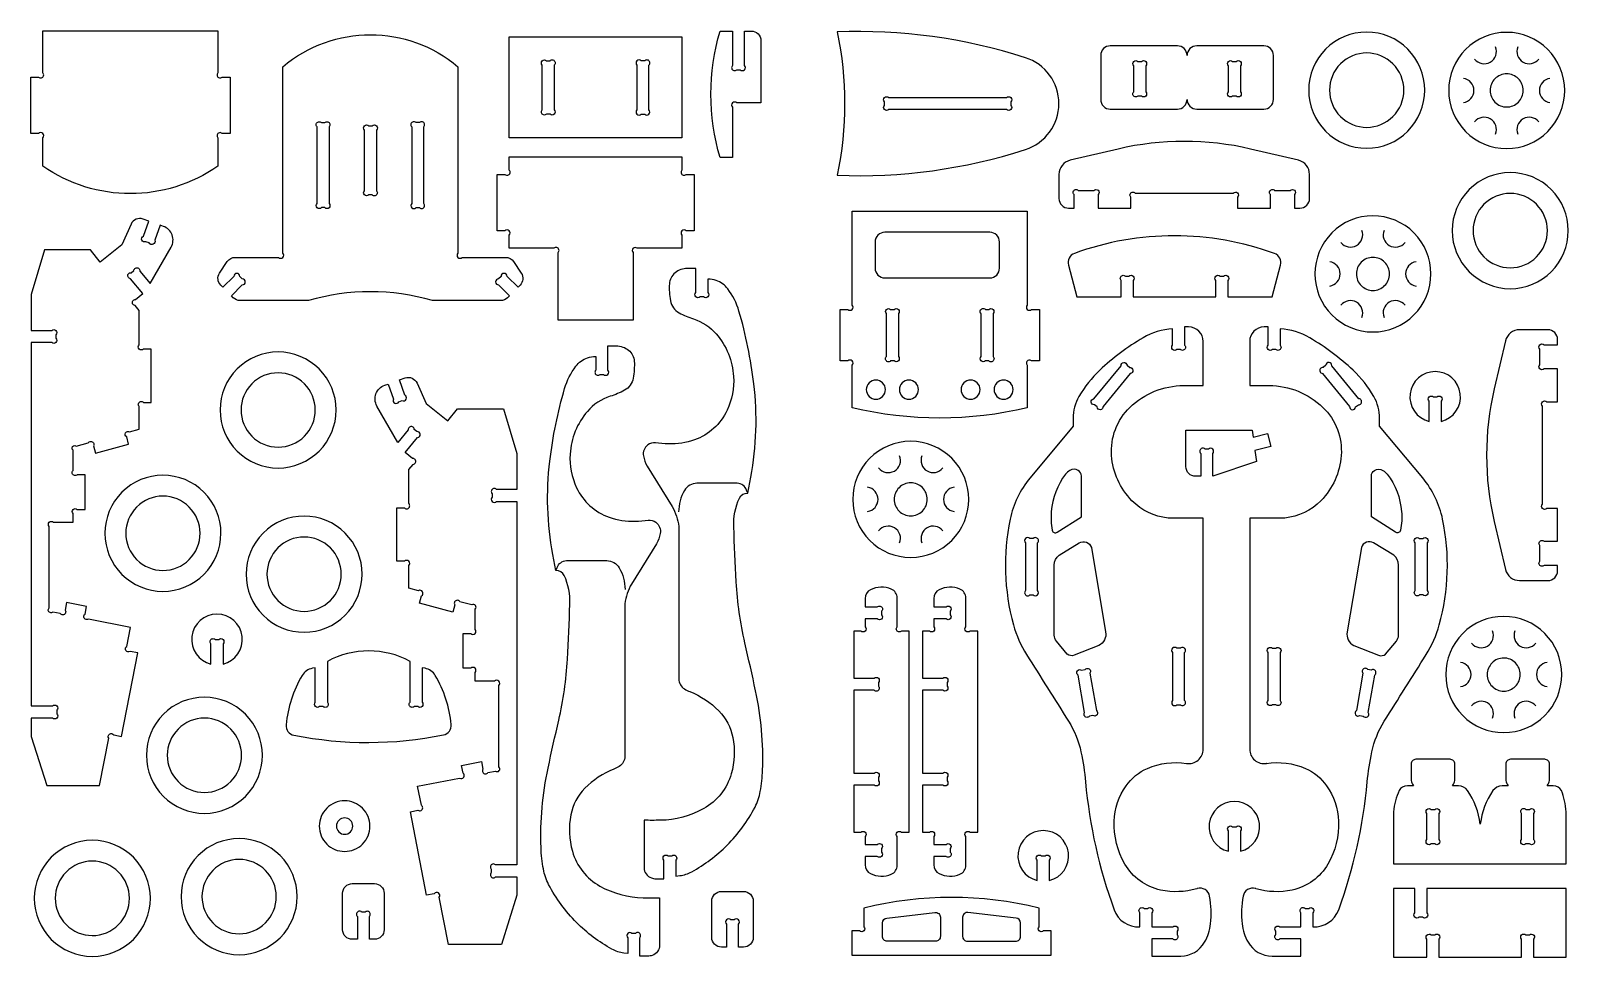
# Model space of a CAD drawing. Extents: x 3582.7 to 3614.6, y 1801.5 to 1820.7.
import ezdxf

# ---------------------------------------------------------------- set-up
doc = ezdxf.new("R2010")
doc.units = 0
doc.header["$MEASUREMENT"] = 0
doc.layers.add('KONTUR', color=20, linetype='CONTINUOUS')

msp = doc.modelspace()

# ---------------------------------------------------------------- linework, layer by layer
at = {"layer": 'KONTUR'}
for points in [[(3586.878, 1818.54), (3586.717, 1818.54, 1), (3586.628, 1818.452), (3586.628, 1817.865, -0.314585), (3582.994, 1817.865), (3582.994, 1818.452, 1), (3582.905, 1818.54), (3582.744, 1818.54), (3582.744, 1819.71), (3582.905, 1819.71, 1), (3582.994, 1819.798), (3582.994, 1820.67), (3586.628, 1820.67), (3586.628, 1819.798, 1), (3586.717, 1819.71), (3586.878, 1819.71)], [(3586.988, 1815.973), (3587.885, 1815.973, 1), (3587.974, 1816.062), (3587.974, 1819.925, -0.363785), (3591.608, 1819.925), (3591.608, 1816.062, 1), (3591.697, 1815.973), (3592.595, 1815.973, -0.249349), (3592.761, 1815.885), (3592.92, 1815.648, -0.359015), (3592.896, 1815.395), (3592.853, 1815.352), (3592.626, 1815.579, 1), (3592.501, 1815.579), (3592.449, 1815.527, 1), (3592.449, 1815.402), (3592.676, 1815.175), (3592.637, 1815.136, -0.198912), (3592.495, 1815.077), (3591.076, 1815.077, 0.143549), (3588.506, 1815.077), (3587.087, 1815.077, -0.198912), (3586.946, 1815.136), (3586.906, 1815.175), (3587.133, 1815.402, 1), (3587.133, 1815.527), (3587.082, 1815.579, 1), (3586.957, 1815.579), (3586.73, 1815.352), (3586.687, 1815.395, -0.359015), (3586.662, 1815.648), (3586.822, 1815.885, -0.249349)], [(3597.892, 1819.175), (3597.391, 1819.175, 1), (3597.303, 1819.086), (3597.303, 1818.041), (3597.046, 1818.041, -0.144164), (3597.046, 1820.665), (3597.303, 1820.665), (3597.303, 1819.952, 1), (3597.391, 1819.863), (3597.464, 1819.863, 1), (3597.553, 1819.952), (3597.553, 1820.665), (3597.692, 1820.665, -0.414214), (3597.892, 1820.465)], [(3603.38, 1820.112, 0.087697), (3599.473, 1820.647, -0.105277), (3599.473, 1817.674, 0.087697), (3603.38, 1818.208, 0.729031)], [(3610.461, 1820.643, 0.414214), (3609.257, 1819.439, 0.414214), (3610.461, 1818.235, 0.414214), (3611.665, 1819.439, 0.414214)], [(3613.365, 1820.637, 0.414214), (3612.162, 1819.433, 0.414214), (3613.365, 1818.229, 0.414214), (3614.569, 1819.433, 0.414214)], [(3606.534, 1820.358), (3605.142, 1820.358, 0.414214), (3604.942, 1820.158), (3604.942, 1819.247, 0.414214), (3605.142, 1819.047), (3606.534, 1819.047, 0.414214), (3606.734, 1819.247, 0.414214), (3606.934, 1819.047), (3608.326, 1819.047, 0.414214), (3608.526, 1819.247), (3608.526, 1820.158, 0.414214), (3608.326, 1820.358), (3606.934, 1820.358, 0.414214), (3606.734, 1820.158, 0.414214)], [(3610.461, 1820.21, 0.414214), (3609.69, 1819.439, 0.414214), (3610.461, 1818.668, 0.414214), (3611.232, 1819.439, 0.414214)], [(3593.606, 1819.959), (3593.606, 1819.03, -1), (3593.517, 1818.941), (3593.444, 1818.941, -1), (3593.356, 1819.03), (3593.356, 1819.959, -1), (3593.444, 1820.048), (3593.517, 1820.048, -1)], [(3595.32, 1819.959), (3595.32, 1819.03, 1), (3595.409, 1818.941), (3595.482, 1818.941, 1), (3595.57, 1819.03), (3595.57, 1819.959, 1), (3595.482, 1820.048), (3595.409, 1820.048, 1)], [(3605.877, 1819.946), (3605.877, 1819.405, -1), (3605.788, 1819.317), (3605.715, 1819.317, -1), (3605.627, 1819.405), (3605.627, 1819.946, -1), (3605.715, 1820.035), (3605.788, 1820.035, -1)], [(3607.841, 1819.946), (3607.841, 1819.405, -1), (3607.753, 1819.317), (3607.68, 1819.317, -1), (3607.591, 1819.405), (3607.591, 1819.946, -1), (3607.68, 1820.035), (3607.753, 1820.035, -1)], [(3613.365, 1819.776, 0.414214), (3613.022, 1819.433, 0.414214), (3613.365, 1819.09, 0.414214), (3613.708, 1819.433, 0.414214)], [(3600.544, 1819.285), (3602.99, 1819.285, -1), (3603.079, 1819.197), (3603.079, 1819.124, -1), (3602.99, 1819.035), (3600.544, 1819.035, -1), (3600.455, 1819.124), (3600.455, 1819.197, -1)], [(3588.934, 1818.678), (3588.934, 1817.091, -1), (3588.845, 1817.003), (3588.773, 1817.003, -1), (3588.684, 1817.091), (3588.684, 1818.678, -1), (3588.773, 1818.766), (3588.845, 1818.766, -1)], [(3589.916, 1818.611), (3589.916, 1817.355, -1), (3589.828, 1817.266), (3589.755, 1817.266, -1), (3589.666, 1817.355), (3589.666, 1818.611, -1), (3589.755, 1818.7), (3589.828, 1818.7, -1)], [(3590.648, 1818.678), (3590.648, 1817.091, 1), (3590.737, 1817.003), (3590.81, 1817.003, 1), (3590.898, 1817.091), (3590.898, 1818.678, 1), (3590.81, 1818.766), (3590.737, 1818.766, 1)], [(3605.568, 1816.993), (3605.568, 1817.219, -1), (3605.657, 1817.307), (3607.694, 1817.307, -1), (3607.783, 1817.219), (3607.783, 1816.993), (3608.463, 1816.993), (3608.463, 1817.274, -1), (3608.551, 1817.362), (3608.874, 1817.362, -1), (3608.963, 1817.274), (3608.963, 1816.993), (3609.075, 1816.993, 0.414214), (3609.275, 1817.193), (3609.275, 1817.693, 0.348142), (3609.044, 1817.985), (3608.048, 1818.219, 0.115875), (3605.304, 1818.219), (3604.308, 1817.985, 0.348142), (3604.076, 1817.693), (3604.076, 1817.193, 0.414214), (3604.276, 1816.993), (3604.389, 1816.993), (3604.389, 1817.274, -1), (3604.477, 1817.362), (3604.8, 1817.362, -1), (3604.889, 1817.274), (3604.889, 1816.993)], [(3593.686, 1814.668), (3593.686, 1816.072, 1), (3593.598, 1816.16), (3592.671, 1816.16), (3592.671, 1816.435, 1), (3592.583, 1816.523), (3592.421, 1816.523), (3592.421, 1817.694), (3592.583, 1817.694, 1), (3592.671, 1817.782), (3592.671, 1818.056), (3596.255, 1818.056), (3596.255, 1817.782, 1), (3596.343, 1817.694), (3596.505, 1817.694), (3596.505, 1816.523), (3596.343, 1816.523, 1), (3596.255, 1816.435), (3596.255, 1816.16), (3595.328, 1816.16, 1), (3595.24, 1816.072), (3595.24, 1814.668)], [(3613.439, 1817.731, 0.414214), (3612.235, 1816.527, 0.414214), (3613.439, 1815.323, 0.414214), (3614.643, 1816.527, 0.414214)], [(3613.439, 1817.298, 0.414214), (3612.668, 1816.527, 0.414214), (3613.439, 1815.756, 0.414214), (3614.21, 1816.527, 0.414214)], [(3585.244, 1814.073), (3585.083, 1814.073, -1), (3584.994, 1814.161), (3584.994, 1814.87), (3584.908, 1814.975, -1), (3584.92, 1815.1), (3585.068, 1815.222), (3584.814, 1815.53, -1), (3584.826, 1815.655), (3584.882, 1815.701, -1), (3585.007, 1815.689), (3585.221, 1815.43), (3585.656, 1816.184, 0.468854), (3585.497, 1816.616), (3585.427, 1816.641), (3585.316, 1816.328, -1), (3585.203, 1816.274), (3585.134, 1816.298, -1), (3585.08, 1816.411), (3585.191, 1816.725), (3585.074, 1816.766, 0.39067), (3584.824, 1816.66), (3584.634, 1816.235), (3584.184, 1815.876), (3583.984, 1816.127), (3583.03, 1816.127), (3582.752, 1815.204), (3582.752, 1814.456), (3583.178, 1814.456, -1), (3583.267, 1814.368), (3583.267, 1814.295, -1), (3583.178, 1814.206), (3582.752, 1814.206), (3582.752, 1806.673), (3583.196, 1806.673, -1), (3583.285, 1806.584), (3583.285, 1806.511, -1), (3583.196, 1806.423), (3582.752, 1806.423), (3582.752, 1806.043), (3583.075, 1805.023), (3584.171, 1805.023), (3584.363, 1806.003, -1), (3584.467, 1806.073), (3584.625, 1806.042), (3584.964, 1807.773), (3584.805, 1807.804, -1), (3584.735, 1807.908), (3584.812, 1808.302), (3583.941, 1808.473, -1), (3583.871, 1808.577), (3583.902, 1808.735), (3583.489, 1808.816), (3583.458, 1808.657, -1), (3583.354, 1808.587), (3583.2, 1808.618, -1), (3583.128, 1808.705), (3583.128, 1810.391, -1), (3583.217, 1810.48), (3583.622, 1810.48), (3583.622, 1810.66, -1), (3583.71, 1810.749), (3583.872, 1810.749), (3583.872, 1811.467), (3583.71, 1811.467, -1), (3583.622, 1811.555), (3583.622, 1811.975, -1), (3583.687, 1812.06), (3583.936, 1812.127, -1), (3584.044, 1812.064), (3584.084, 1811.914), (3584.774, 1812.099), (3584.734, 1812.249, -1), (3584.796, 1812.357), (3584.994, 1812.41), (3584.994, 1812.878, -1), (3585.083, 1812.966), (3585.244, 1812.966)], [(3599.786, 1812.855), (3599.786, 1813.738, 1), (3599.697, 1813.826), (3599.536, 1813.826), (3599.536, 1814.894), (3599.697, 1814.894, 1), (3599.786, 1814.983), (3599.786, 1816.933), (3603.42, 1816.933), (3603.42, 1814.983, 1), (3603.509, 1814.894), (3603.67, 1814.894), (3603.67, 1813.826), (3603.509, 1813.826, 1), (3603.42, 1813.738), (3603.42, 1812.855, -0.117382)], [(3610.59, 1816.834, 0.414214), (3609.386, 1815.63, 0.414214), (3610.59, 1814.426, 0.414214), (3611.793, 1815.63, 0.414214)], [(3600.262, 1816.293), (3600.262, 1815.746, 0.414214), (3600.462, 1815.546), (3602.643, 1815.546, 0.414214), (3602.843, 1815.746), (3602.843, 1816.293, 0.414214), (3602.643, 1816.493), (3600.462, 1816.493, 0.414214)], [(3605.367, 1815.152), (3605.367, 1815.494, -1), (3605.455, 1815.582), (3605.528, 1815.582, -1), (3605.617, 1815.494), (3605.617, 1815.152), (3607.331, 1815.152), (3607.331, 1815.494, -1), (3607.42, 1815.582), (3607.493, 1815.582, -1), (3607.581, 1815.494), (3607.581, 1815.152), (3608.498, 1815.152), (3608.675, 1815.812, 0.388162), (3608.55, 1816.052, 0.177336), (3604.397, 1816.054, 0.388469), (3604.273, 1815.814), (3604.45, 1815.152)], [(3596.792, 1815.523), (3596.792, 1815.241, -1), (3596.703, 1815.152), (3596.631, 1815.152, -1), (3596.542, 1815.241), (3596.542, 1815.742), (3596.366, 1815.742, 0.170585), (3596.111, 1815.652, 0.214725), (3595.993, 1815.423, 0.056561), (3596.016, 1815.074, 0.22603), (3596.196, 1814.823, 0.051077), (3596.493, 1814.697, -0.141384), (3596.967, 1814.385, -0.163721), (3597.325, 1813.501, -0.124828), (3597.191, 1812.803, -0.201344), (3596.515, 1812.19, -0.09322), (3595.976, 1812.107, -0.020014), (3595.703, 1812.127, 0.189668), (3595.548, 1812.086, 0.283702), (3595.455, 1811.855, 0.082397), (3595.53, 1811.642), (3596.048, 1810.806, -0.113068), (3596.189, 1810.393), (3596.189, 1807.234, 0.267949), (3596.309, 1807.025, 0.035231), (3596.419, 1806.971, -0.103492), (3597.019, 1806.571, -0.145976), (3597.309, 1806.021, -0.119038), (3597.278, 1805.265, -0.198627), (3596.706, 1804.544, -0.123892), (3595.806, 1804.303, -0.007636), (3595.469, 1804.303), (3595.469, 1803.321, 0.322139), (3595.623, 1803.108, 0.059966), (3595.712, 1803.089), (3595.88, 1803.089), (3595.88, 1803.474, -1), (3595.969, 1803.563), (3596.042, 1803.563, -1), (3596.13, 1803.474), (3596.13, 1803.147), (3596.21, 1803.156, 0.098643), (3596.457, 1803.235, 0.069217), (3597.191, 1803.787, 0.077936), (3597.77, 1804.577, 0.074389), (3597.88, 1804.898, 0.035977), (3597.928, 1805.341, 0.062223), (3597.783, 1806.989, 0.003891), (3597.56, 1807.983, -0.043804), (3597.382, 1809.245, -0.003361), (3597.329, 1810.389, -0.117025), (3597.445, 1810.982, -0.320667), (3597.619, 1811.083), (3597.682, 1811.417, 0.076866), (3597.746, 1813.353, 0.040761), (3597.438, 1814.86, 0.092011), (3597.205, 1815.321, 0.147158), (3596.967, 1815.494, 0.08756)], [(3610.59, 1815.973, 0.414214), (3610.247, 1815.63, 0.414214), (3610.59, 1815.287, 0.414214), (3610.933, 1815.63, 0.414214)], [(3600.746, 1814.806), (3600.746, 1813.915, -1), (3600.657, 1813.826), (3600.584, 1813.826, -1), (3600.496, 1813.915), (3600.496, 1814.806, -1), (3600.584, 1814.894), (3600.657, 1814.894, -1)], [(3602.71, 1814.806), (3602.71, 1813.915, -1), (3602.622, 1813.826), (3602.549, 1813.826, -1), (3602.46, 1813.915), (3602.46, 1814.806, -1), (3602.549, 1814.894), (3602.622, 1814.894, -1)], [(3606.004, 1802.093), (3606.439, 1802.093, -1), (3606.527, 1802.004), (3606.527, 1801.931, -1), (3606.439, 1801.843), (3606.004, 1801.843), (3606.004, 1801.488), (3606.602, 1801.488, 0.267949), (3607.099, 1801.775, 0.10486), (3607.223, 1802.156, 0.070665), (3607.202, 1802.731, 0.450228), (3606.947, 1802.887, -0.00335), (3606.935, 1802.884, -0.124272), (3606.186, 1802.856, -0.211895), (3605.444, 1803.395, -0.142289), (3605.223, 1804.286, -0.144595), (3605.471, 1805.018, -0.136954), (3605.912, 1805.378, -0.143834), (3606.722, 1805.481), (3606.719, 1805.481, 0.461683), (3607.067, 1805.777), (3607.067, 1810.569), (3606.339, 1810.569, -0.176643), (3605.59, 1810.928, -0.176718), (3605.168, 1811.865, -0.22231), (3605.548, 1812.863, -0.19476), (3606.662, 1813.315), (3607.067, 1813.315), (3607.067, 1814.23, 0.414214), (3606.767, 1814.53), (3606.683, 1814.53), (3606.683, 1814.151, -1), (3606.595, 1814.063), (3606.522, 1814.063, -1), (3606.433, 1814.151), (3606.433, 1814.494, 0.114142), (3605.822, 1814.304, 0.057125), (3604.923, 1813.634, 0.073046), (3604.491, 1813.087, 0.131652), (3604.371, 1812.638), (3604.371, 1812.474), (3603.476, 1811.399, 0.122774), (3603.063, 1810.543, 0.119155), (3603.132, 1808.354, 0.073532), (3603.404, 1807.739, -0.000371), (3604.275, 1806.356, -0.088308), (3604.533, 1805.719, -0.029161), (3604.627, 1805.097, 0.064062), (3605.22, 1802.449, 0.327869), (3605.754, 1802.092), (3605.754, 1802.387, -1), (3605.842, 1802.475), (3605.915, 1802.475, -1), (3606.004, 1802.387)], [(3609.096, 1801.843), (3608.661, 1801.843, -1), (3608.573, 1801.931), (3608.573, 1802.004, -1), (3608.661, 1802.093), (3609.096, 1802.093), (3609.096, 1802.387, -1), (3609.185, 1802.475), (3609.258, 1802.475, -1), (3609.346, 1802.387), (3609.346, 1802.092, 0.327869), (3609.88, 1802.449, 0.064062), (3610.472, 1805.097, -0.029161), (3610.567, 1805.719, -0.088308), (3610.825, 1806.356, -0.000371), (3611.696, 1807.739, 0.073532), (3611.967, 1808.354, 0.119155), (3612.037, 1810.543, 0.122774), (3611.624, 1811.399), (3610.729, 1812.474), (3610.729, 1812.638, 0.131652), (3610.609, 1813.087, 0.073046), (3610.177, 1813.634, 0.057125), (3609.278, 1814.304, 0.114142), (3608.666, 1814.494), (3608.666, 1814.151, -1), (3608.578, 1814.063), (3608.505, 1814.063, -1), (3608.416, 1814.151), (3608.416, 1814.53), (3608.333, 1814.53, 0.414214), (3608.033, 1814.23), (3608.033, 1813.315), (3608.438, 1813.315, -0.19476), (3609.552, 1812.863, -0.22231), (3609.932, 1811.865, -0.176718), (3609.51, 1810.928, -0.176643), (3608.761, 1810.569), (3608.033, 1810.569), (3608.033, 1805.777, 0.461683), (3608.38, 1805.481), (3608.378, 1805.481, -0.143834), (3609.188, 1805.378, -0.136954), (3609.628, 1805.018, -0.144595), (3609.877, 1804.286, -0.142289), (3609.656, 1803.395, -0.211895), (3608.914, 1802.856, -0.124272), (3608.164, 1802.884, -0.00335), (3608.153, 1802.887, 0.450228), (3607.897, 1802.731, 0.070665), (3607.877, 1802.156, 0.10486), (3608.001, 1801.775, 0.267949), (3608.498, 1801.488), (3609.096, 1801.488)], [(3614.422, 1810.765), (3614.196, 1810.765, -1), (3614.107, 1810.854), (3614.107, 1812.891, -1), (3614.196, 1812.98), (3614.422, 1812.98), (3614.422, 1813.659), (3614.141, 1813.659, -1), (3614.053, 1813.748), (3614.053, 1814.071, -1), (3614.141, 1814.159), (3614.422, 1814.159), (3614.422, 1814.272, 0.414214), (3614.222, 1814.472), (3613.633, 1814.472, 0.348142), (3613.341, 1814.241), (3613.107, 1813.245, 0.115875), (3613.107, 1810.5), (3613.341, 1809.504, 0.348142), (3613.633, 1809.273), (3614.222, 1809.273, 0.414214), (3614.422, 1809.473), (3614.422, 1809.586), (3614.141, 1809.586, -1), (3614.053, 1809.674), (3614.053, 1809.997, -1), (3614.141, 1810.086), (3614.422, 1810.086)], [(3594.467, 1813.918), (3594.467, 1813.636, 1), (3594.555, 1813.547), (3594.628, 1813.547, 1), (3594.717, 1813.636), (3594.717, 1814.137), (3594.893, 1814.137, -0.170585), (3595.148, 1814.048, -0.214725), (3595.265, 1813.818, -0.056561), (3595.243, 1813.469, -0.22603), (3595.063, 1813.218, -0.051077), (3594.766, 1813.092, 0.141384), (3594.292, 1812.78, 0.163721), (3593.934, 1811.896, 0.124828), (3594.068, 1811.198, 0.201344), (3594.744, 1810.585, 0.09322), (3595.283, 1810.502, 0.020014), (3595.556, 1810.522, -0.189668), (3595.711, 1810.481, -0.283702), (3595.804, 1810.25, -0.082397), (3595.729, 1810.037), (3595.211, 1809.201, 0.113068), (3595.07, 1808.789), (3595.07, 1805.629, -0.267949), (3594.95, 1805.42, -0.035231), (3594.84, 1805.366, 0.103492), (3594.24, 1804.966, 0.145976), (3593.95, 1804.416, 0.119038), (3593.981, 1803.66, 0.198627), (3594.553, 1802.939, 0.123892), (3595.453, 1802.698, 0.007636), (3595.79, 1802.698), (3595.79, 1801.716, -0.322139), (3595.636, 1801.503, -0.059966), (3595.547, 1801.484), (3595.379, 1801.484), (3595.379, 1801.869, 1), (3595.29, 1801.958), (3595.217, 1801.958, 1), (3595.129, 1801.869), (3595.129, 1801.542), (3595.049, 1801.551, -0.098643), (3594.802, 1801.63, -0.069217), (3594.067, 1802.182, -0.077936), (3593.489, 1802.972, -0.074389), (3593.379, 1803.293, -0.035977), (3593.331, 1803.736, -0.062223), (3593.476, 1805.384, -0.003891), (3593.699, 1806.378, 0.043804), (3593.877, 1807.64, 0.003361), (3593.93, 1808.784, 0.117025), (3593.814, 1809.377, 0.320667), (3593.64, 1809.478), (3593.577, 1809.812, -0.076866), (3593.513, 1811.748, -0.040761), (3593.821, 1813.255, -0.092011), (3594.054, 1813.716, -0.147158), (3594.292, 1813.889, -0.08756)], [(3587.876, 1814.012, 0.414214), (3586.673, 1812.809, 0.414214), (3587.876, 1811.605, 0.414214), (3589.08, 1812.809, 0.414214)], [(3605.556, 1813.566), (3604.992, 1812.883, -1), (3604.868, 1812.871), (3604.812, 1812.917, -1), (3604.8, 1813.042), (3605.364, 1813.725, -1), (3605.488, 1813.737), (3605.544, 1813.69, -1)], [(3609.543, 1813.566), (3610.107, 1812.883, 1), (3610.232, 1812.871), (3610.288, 1812.917, 1), (3610.3, 1813.042), (3609.736, 1813.725, 1), (3609.612, 1813.737), (3609.555, 1813.69, 1)], [(3587.876, 1813.579, 0.414214), (3587.106, 1812.809, 0.414214), (3587.876, 1812.038, 0.414214), (3588.647, 1812.809, 0.414214)], [(3590.339, 1810.779), (3590.5, 1810.779, 1), (3590.589, 1810.867), (3590.589, 1811.576), (3590.675, 1811.681, 1), (3590.663, 1811.806), (3590.515, 1811.928), (3590.769, 1812.236, 1), (3590.757, 1812.361), (3590.701, 1812.407, 1), (3590.576, 1812.395), (3590.362, 1812.136), (3589.927, 1812.89, -0.468854), (3590.087, 1813.322), (3590.156, 1813.347), (3590.267, 1813.034, 1), (3590.38, 1812.98), (3590.449, 1813.004, 1), (3590.503, 1813.117), (3590.392, 1813.431), (3590.509, 1813.472, -0.39067), (3590.759, 1813.366), (3590.949, 1812.941), (3591.4, 1812.582), (3591.599, 1812.833), (3592.553, 1812.833), (3592.831, 1811.91), (3592.831, 1811.162), (3592.405, 1811.162, 1), (3592.316, 1811.074), (3592.316, 1811.001, 1), (3592.405, 1810.912), (3592.831, 1810.912), (3592.831, 1803.379), (3592.387, 1803.379, 1), (3592.298, 1803.29), (3592.298, 1803.217, 1), (3592.387, 1803.129), (3592.831, 1803.129), (3592.831, 1802.749), (3592.508, 1801.729), (3591.412, 1801.729), (3591.22, 1802.709, 1), (3591.117, 1802.779), (3590.958, 1802.748), (3590.62, 1804.479), (3590.778, 1804.51, 1), (3590.848, 1804.614), (3590.771, 1805.008), (3591.642, 1805.179, 1), (3591.712, 1805.283), (3591.681, 1805.441), (3592.094, 1805.522), (3592.125, 1805.363, 1), (3592.229, 1805.293), (3592.383, 1805.324, 1), (3592.455, 1805.411), (3592.455, 1807.097, 1), (3592.366, 1807.186), (3591.962, 1807.186), (3591.962, 1807.366, 1), (3591.873, 1807.455), (3591.712, 1807.455), (3591.712, 1808.173), (3591.873, 1808.173, 1), (3591.962, 1808.261), (3591.962, 1808.681, 1), (3591.896, 1808.766), (3591.647, 1808.833, 1), (3591.539, 1808.77), (3591.499, 1808.62), (3590.809, 1808.805), (3590.85, 1808.955, 1), (3590.787, 1809.063), (3590.589, 1809.116), (3590.589, 1809.584, 1), (3590.5, 1809.672), (3590.339, 1809.672)], [(3611.757, 1812.571), (3611.757, 1812.992, -1), (3611.845, 1813.08), (3611.918, 1813.08, -1), (3612.007, 1812.992), (3612.007, 1812.571, 0.886477), (3611.882, 1813.605, 0.886477)], [(3600.278, 1813.429, 0.414214), (3600.079, 1813.23, 0.414214), (3600.278, 1813.032, 0.414214), (3600.476, 1813.23, 0.414214)], [(3600.964, 1813.429, 0.414214), (3600.765, 1813.23, 0.414214), (3600.964, 1813.032, 0.414214), (3601.162, 1813.23, 0.414214)], [(3602.242, 1813.429, 0.414214), (3602.044, 1813.23, 0.414214), (3602.242, 1813.032, 0.414214), (3602.44, 1813.23, 0.414214)], [(3602.928, 1813.429, 0.414214), (3602.73, 1813.23, 0.414214), (3602.928, 1813.032, 0.414214), (3603.126, 1813.23, 0.414214)], [(3608.104, 1812.245), (3608.402, 1812.322), (3608.471, 1812.05), (3608.142, 1811.966), (3608.172, 1811.744), (3607.267, 1811.434), (3607.267, 1811.91, 1), (3607.179, 1811.999), (3607.106, 1811.999, 1), (3607.017, 1811.91), (3607.017, 1811.434), (3606.911, 1811.434, -0.414214), (3606.711, 1811.634), (3606.711, 1812.39), (3608.085, 1812.39)], [(3601.001, 1812.16, 0.414214), (3599.798, 1810.956, 0.414214), (3601.001, 1809.752, 0.414214), (3602.205, 1810.956, 0.414214)], [(3604.04, 1810.274), (3604.541, 1810.594), (3604.541, 1811.44, 0.267949), (3604.473, 1811.557, 0.267949), (3604.304, 1811.557, 0.098945), (3604.214, 1811.478, 0.143459), (3603.916, 1810.705, 0.068146), (3603.937, 1810.315, 0.550378)], [(3611.059, 1810.274), (3610.559, 1810.594), (3610.559, 1811.44, -0.267949), (3610.626, 1811.557, -0.267949), (3610.796, 1811.557, -0.098945), (3610.886, 1811.478, -0.143459), (3611.184, 1810.705, -0.068146), (3611.163, 1810.315, -0.550378)], [(3585.486, 1811.456, 0.414214), (3584.282, 1810.252, 0.414214), (3585.486, 1809.049, 0.414214), (3586.69, 1810.252, 0.414214)], [(3601.001, 1811.299, 0.414214), (3600.659, 1810.956, 0.414214), (3601.001, 1810.613, 0.414214), (3601.344, 1810.956, 0.414214)], [(3585.486, 1811.023, 0.414214), (3584.715, 1810.252, 0.414214), (3585.486, 1809.482, 0.414214), (3586.257, 1810.252, 0.414214)], [(3588.415, 1810.608, 0.414214), (3587.212, 1809.404, 0.414214), (3588.415, 1808.201, 0.414214), (3589.619, 1809.404, 0.414214)], [(3588.415, 1810.175, 0.414214), (3587.645, 1809.404, 0.414214), (3588.415, 1808.634, 0.414214), (3589.186, 1809.404, 0.414214)], [(3603.382, 1810.056), (3603.382, 1809.064, 1), (3603.471, 1808.975), (3603.544, 1808.975, 1), (3603.632, 1809.064), (3603.632, 1810.056, 1), (3603.544, 1810.145), (3603.471, 1810.145, 1)], [(3604.75, 1809.958), (3605.045, 1808.207, -0.324673), (3604.905, 1807.926), (3604.392, 1807.724, -0.284319), (3604.247, 1807.75), (3604.024, 1808.015, -0.181059), (3603.979, 1808.143), (3603.979, 1809.592, -0.227021), (3604.078, 1809.799), (3604.496, 1810.053, -0.485587)], [(3610.35, 1809.958), (3610.055, 1808.207, 0.324673), (3610.195, 1807.926), (3610.707, 1807.724, 0.284319), (3610.853, 1807.75), (3611.076, 1808.015, 0.181059), (3611.121, 1808.143), (3611.121, 1809.592, 0.227021), (3611.022, 1809.799), (3610.604, 1810.053, 0.485587)], [(3611.717, 1810.056), (3611.717, 1809.064, -1), (3611.629, 1808.975), (3611.556, 1808.975, -1), (3611.467, 1809.064), (3611.467, 1810.056, -1), (3611.556, 1810.145), (3611.629, 1810.145, -1)], [(3600.329, 1805.194), (3600.329, 1805.121, -1), (3600.241, 1805.033), (3599.822, 1805.033), (3599.822, 1804.054), (3599.966, 1804.054, -1), (3600.055, 1803.966), (3600.055, 1803.804), (3600.308, 1803.804, -1), (3600.397, 1803.716), (3600.397, 1803.643, -1), (3600.308, 1803.554), (3600.055, 1803.554), (3600.055, 1803.379, 0.285454), (3600.166, 1803.199, 0.216294), (3600.596, 1803.185, 0.30313), (3600.72, 1803.37), (3600.72, 1803.966, -1), (3600.808, 1804.054), (3600.967, 1804.054), (3600.967, 1808.226), (3600.808, 1808.226, -1), (3600.72, 1808.314), (3600.72, 1808.91, 0.30313), (3600.596, 1809.095, 0.216294), (3600.166, 1809.081, 0.285454), (3600.055, 1808.902), (3600.055, 1808.726), (3600.308, 1808.726, -1), (3600.397, 1808.637), (3600.397, 1808.564, -1), (3600.308, 1808.476), (3600.055, 1808.476), (3600.055, 1808.314, -1), (3599.966, 1808.226), (3599.822, 1808.226), (3599.822, 1807.247), (3600.241, 1807.247, -1), (3600.329, 1807.159), (3600.329, 1807.086, -1), (3600.241, 1806.997), (3599.822, 1806.997), (3599.822, 1805.283), (3600.241, 1805.283, -1)], [(3601.754, 1805.194), (3601.754, 1805.121, -1), (3601.665, 1805.033), (3601.247, 1805.033), (3601.247, 1804.054), (3601.391, 1804.054, -1), (3601.479, 1803.966), (3601.479, 1803.804), (3601.733, 1803.804, -1), (3601.821, 1803.716), (3601.821, 1803.643, -1), (3601.733, 1803.554), (3601.479, 1803.554), (3601.479, 1803.379, 0.285454), (3601.591, 1803.199, 0.216294), (3602.021, 1803.185, 0.30313), (3602.144, 1803.37), (3602.144, 1803.966, -1), (3602.233, 1804.054), (3602.392, 1804.054), (3602.392, 1808.226), (3602.233, 1808.226, -1), (3602.144, 1808.314), (3602.144, 1808.91, 0.30313), (3602.021, 1809.095, 0.216294), (3601.591, 1809.081, 0.285454), (3601.479, 1808.902), (3601.479, 1808.726), (3601.733, 1808.726, -1), (3601.821, 1808.637), (3601.821, 1808.564, -1), (3601.733, 1808.476), (3601.479, 1808.476), (3601.479, 1808.314, -1), (3601.391, 1808.226), (3601.247, 1808.226), (3601.247, 1807.247), (3601.665, 1807.247, -1), (3601.754, 1807.159), (3601.754, 1807.086, -1), (3601.665, 1806.997), (3601.247, 1806.997), (3601.247, 1805.283), (3601.665, 1805.283, -1)], [(3586.483, 1807.541), (3586.483, 1807.963, -1), (3586.572, 1808.051), (3586.645, 1808.051, -1), (3586.733, 1807.963), (3586.733, 1807.541, 0.886477), (3586.608, 1808.576, 0.886477)], [(3613.304, 1808.528, 0.414214), (3612.101, 1807.324, 0.414214), (3613.304, 1806.121, 0.414214), (3614.508, 1807.324, 0.414214)], [(3591.309, 1806.073, 0.386174), (3591.468, 1806.289, 0.106837), (3591.137, 1807.307, 0.224988), (3590.925, 1807.453), (3590.863, 1807.463), (3590.863, 1806.749, -1), (3590.774, 1806.661), (3590.701, 1806.661, -1), (3590.613, 1806.749), (3590.613, 1807.597, 0.253669), (3588.898, 1807.597), (3588.898, 1806.749, -1), (3588.81, 1806.661), (3588.737, 1806.661, -1), (3588.648, 1806.749), (3588.648, 1807.463), (3588.586, 1807.453, 0.224988), (3588.374, 1807.307, 0.107536), (3588.042, 1806.282, 0.386598), (3588.202, 1806.066, 0.098318)], [(3606.433, 1807.779), (3606.433, 1806.786, 1), (3606.522, 1806.698), (3606.595, 1806.698, 1), (3606.683, 1806.786), (3606.683, 1807.779, 1), (3606.595, 1807.868), (3606.522, 1807.868, 1)], [(3608.666, 1807.779), (3608.666, 1806.786, -1), (3608.578, 1806.698), (3608.505, 1806.698, -1), (3608.416, 1806.786), (3608.416, 1807.779, -1), (3608.505, 1807.868), (3608.578, 1807.868, -1)], [(3604.719, 1807.355), (3604.853, 1806.578, -1), (3604.781, 1806.475), (3604.709, 1806.463, -1), (3604.607, 1806.535), (3604.473, 1807.313, -1), (3604.545, 1807.415), (3604.617, 1807.427, -1)], [(3610.38, 1807.355), (3610.247, 1806.578, 1), (3610.319, 1806.475), (3610.391, 1806.463, 1), (3610.493, 1806.535), (3610.627, 1807.313, 1), (3610.554, 1807.415), (3610.483, 1807.427, 1)], [(3613.304, 1807.667, 0.414214), (3612.962, 1807.324, 0.414214), (3613.304, 1806.981, 0.414214), (3613.647, 1807.324, 0.414214)], [(3586.347, 1806.854, 0.414214), (3585.143, 1805.65, 0.414214), (3586.347, 1804.446, 0.414214), (3587.551, 1805.65, 0.414214)], [(3586.347, 1806.421, 0.414214), (3585.576, 1805.65, 0.414214), (3586.347, 1804.879, 0.414214), (3587.118, 1805.65, 0.414214)], [(3611.409, 1805.054), (3611.429, 1805.018), (3611.305, 1805.018, 0.262897), (3611.133, 1804.921, 0.064352), (3611.015, 1804.48), (3611.015, 1803.402), (3614.599, 1803.402), (3614.599, 1804.48, 0.06509), (3614.503, 1804.921, 0.262897), (3614.332, 1805.018), (3614.207, 1805.018), (3614.228, 1805.054, 0.131652), (3614.254, 1805.154), (3614.254, 1805.467, 0.414214), (3614.154, 1805.567), (3613.446, 1805.567, 0.414214), (3613.346, 1805.467), (3613.346, 1805.154, 0.131652), (3613.373, 1805.054), (3613.394, 1805.018), (3613.269, 1805.018, 0.211481), (3613.077, 1804.918, 0.116433), (3612.818, 1804.225, 0.122228), (3612.552, 1804.922, 0.216402), (3612.367, 1805.018), (3612.243, 1805.018), (3612.263, 1805.054, 0.131652), (3612.29, 1805.154), (3612.29, 1805.467, 0.414214), (3612.19, 1805.567), (3611.482, 1805.567, 0.414214), (3611.382, 1805.467), (3611.382, 1805.154, 0.131652)], [(3589.256, 1804.706, 0.414214), (3588.731, 1804.182, 0.414214), (3589.256, 1803.657, 0.414214), (3589.781, 1804.182, 0.414214)], [(3607.591, 1803.66), (3607.591, 1804.081, -1), (3607.68, 1804.17), (3607.753, 1804.17, -1), (3607.841, 1804.081), (3607.841, 1803.66, 0.886477), (3607.716, 1804.695, 0.886477)], [(3611.961, 1804.441), (3611.961, 1803.904, -1), (3611.872, 1803.815), (3611.799, 1803.815, -1), (3611.711, 1803.904), (3611.711, 1804.441, -1), (3611.799, 1804.529), (3611.872, 1804.529, -1)], [(3613.925, 1804.441), (3613.925, 1803.904, -1), (3613.837, 1803.815), (3613.764, 1803.815, -1), (3613.675, 1803.904), (3613.675, 1804.441, -1), (3613.764, 1804.529), (3613.837, 1804.529, -1)], [(3589.256, 1804.351, 0.414214), (3589.087, 1804.182, 0.414214), (3589.256, 1804.012, 0.414214), (3589.425, 1804.182, 0.414214)], [(3584.021, 1803.889, 0.414214), (3582.818, 1802.685, 0.414214), (3584.021, 1801.481, 0.414214), (3585.225, 1802.685, 0.414214)], [(3587.067, 1803.924, 0.414214), (3585.863, 1802.72, 0.414214), (3587.067, 1801.517, 0.414214), (3588.271, 1802.72, 0.414214)], [(3603.625, 1803.054), (3603.625, 1803.475, -1), (3603.714, 1803.564), (3603.787, 1803.564, -1), (3603.875, 1803.475), (3603.875, 1803.054, 0.886477), (3603.75, 1804.089, 0.886477)], [(3584.021, 1803.456, 0.414214), (3583.251, 1802.685, 0.414214), (3584.021, 1801.914, 0.414214), (3584.792, 1802.685, 0.414214)], [(3587.067, 1803.491, 0.414214), (3586.296, 1802.72, 0.414214), (3587.067, 1801.95, 0.414214), (3587.838, 1802.72, 0.414214)], [(3589.414, 1801.835, -0.414214), (3589.214, 1802.035), (3589.214, 1802.79, -0.414214), (3589.414, 1802.99), (3589.876, 1802.99, -0.414214), (3590.076, 1802.79), (3590.076, 1802.035, -0.414214), (3589.876, 1801.835), (3589.77, 1801.835), (3589.77, 1802.311, 1), (3589.682, 1802.399), (3589.609, 1802.399, 1), (3589.52, 1802.311), (3589.52, 1801.835)], [(3597.072, 1801.674, -0.414214), (3596.872, 1801.874), (3596.872, 1802.629, -0.414214), (3597.072, 1802.829), (3597.534, 1802.829, -0.414214), (3597.734, 1802.629), (3597.734, 1801.874, -0.414214), (3597.534, 1801.674), (3597.428, 1801.674), (3597.428, 1802.15, 1), (3597.34, 1802.239), (3597.267, 1802.239, 1), (3597.178, 1802.15), (3597.178, 1801.674)], [(3603.914, 1802.008), (3603.752, 1802.008, -1), (3603.664, 1802.096), (3603.664, 1802.483, 0.121395), (3600.029, 1802.483), (3600.029, 1802.096, -1), (3599.941, 1802.008), (3599.779, 1802.008), (3599.779, 1801.506), (3603.914, 1801.506)], [(3611.799, 1801.925), (3611.872, 1801.925, -1), (3611.961, 1801.836), (3611.961, 1801.464), (3613.675, 1801.464), (3613.675, 1801.836, -1), (3613.764, 1801.925), (3613.837, 1801.925, -1), (3613.925, 1801.836), (3613.925, 1801.464), (3614.599, 1801.464), (3614.599, 1802.886), (3611.708, 1802.886), (3611.708, 1802.383, -1), (3611.619, 1802.295), (3611.546, 1802.295, -1), (3611.458, 1802.383), (3611.458, 1802.886), (3611.015, 1802.886), (3611.015, 1801.464), (3611.711, 1801.464), (3611.711, 1801.836, -1)], [(3600.514, 1801.797, -0.414214), (3600.414, 1801.897), (3600.414, 1802.178, -0.381189), (3600.503, 1802.277), (3601.504, 1802.392, -0.448027), (3601.616, 1802.293), (3601.616, 1801.897, -0.414214), (3601.516, 1801.797)], [(3603.179, 1801.797, 0.414214), (3603.279, 1801.897), (3603.279, 1802.178, 0.381189), (3603.19, 1802.277), (3602.188, 1802.392, 0.448027), (3602.077, 1802.293), (3602.077, 1801.897, 0.414214), (3602.177, 1801.797)]]:
    msp.add_lwpolyline(points, format="xyb", close=True, dxfattribs=at)
msp.add_lwpolyline([(3592.671, 1818.453), (3592.671, 1820.547), (3596.255, 1820.547), (3596.255, 1818.453)], close=True, dxfattribs=at)
for points in [[(3612.699, 1820.084, 0.868645), (3613.134, 1820.335)], [(3613.596, 1820.335, 0.868645), (3614.031, 1820.084)], [(3612.468, 1819.182, 0.868645), (3612.468, 1819.684)], [(3614.262, 1819.684, 0.868645), (3614.262, 1819.182)], [(3613.134, 1818.53, 0.868645), (3612.699, 1818.781)], [(3614.031, 1818.781, 0.868645), (3613.596, 1818.53)], [(3609.924, 1816.282, 0.868645), (3610.359, 1816.533)], [(3610.821, 1816.533, 0.868645), (3611.256, 1816.282)], [(3609.693, 1815.379, 0.868645), (3609.693, 1815.881)], [(3611.487, 1815.881, 0.868645), (3611.487, 1815.379)], [(3610.359, 1814.728, 0.868645), (3609.924, 1814.979)], [(3611.256, 1814.979, 0.868645), (3610.821, 1814.728)], [(3600.335, 1811.607, 0.868645), (3600.77, 1811.858)], [(3601.233, 1811.858, 0.868645), (3601.667, 1811.607)], [(3597.619, 1811.083), (3597.595, 1811.149, 0.300987), (3597.403, 1811.29), (3596.566, 1811.29, 0.267949), (3596.305, 1811.14, 0.131652), (3596.186, 1810.694)], [(3600.104, 1810.705, 0.868645), (3600.104, 1811.207)], [(3601.899, 1811.207, 0.868645), (3601.899, 1810.705)], [(3600.77, 1810.053, 0.868645), (3600.335, 1810.304)], [(3601.667, 1810.304, 0.868645), (3601.233, 1810.053)], [(3593.64, 1809.478), (3593.664, 1809.544, -0.300987), (3593.856, 1809.685), (3594.693, 1809.685, -0.267949), (3594.954, 1809.535, -0.131652), (3595.073, 1809.09)], [(3612.638, 1807.976, 0.868645), (3613.073, 1808.227)], [(3613.536, 1808.227, 0.868645), (3613.97, 1807.976)], [(3612.407, 1807.073, 0.868645), (3612.407, 1807.575)], [(3614.202, 1807.575, 0.868645), (3614.202, 1807.073)], [(3613.073, 1806.422, 0.868645), (3612.638, 1806.673)], [(3613.97, 1806.673, 0.868645), (3613.536, 1806.422)]]:
    msp.add_lwpolyline(points, format="xyb", dxfattribs=at)

doc.saveas('drawing.dxf')
